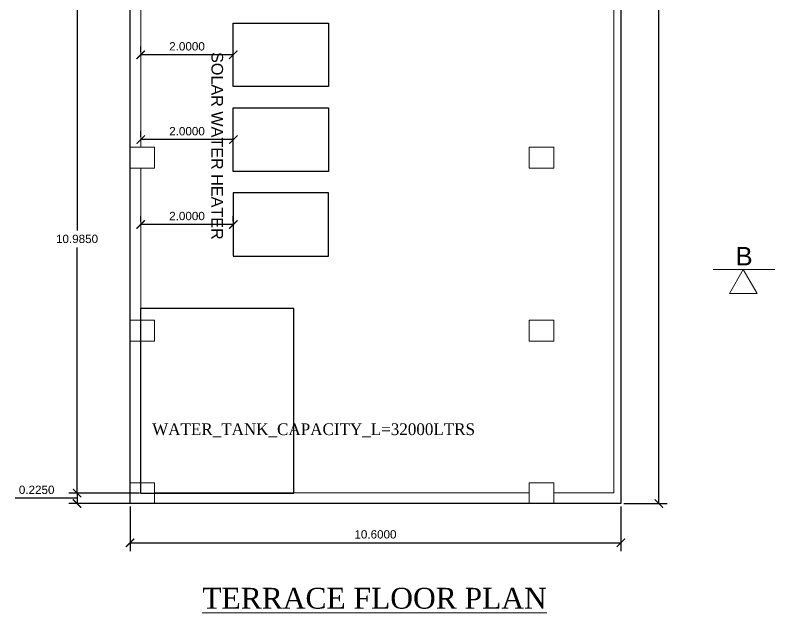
# Model space of a CAD drawing. Header units: metres. Extents: x -1559787 to -1559491, y 43492 to 43648.
# Drawn here: x -1559647.02 to -1559630.61, y 43493.49 to 43506.4 of the extents above; entities that cross this region are included whole.
import ezdxf

# ---------------------------------------------------------------- set-up
doc = ezdxf.new("R2010")
doc.units = ezdxf.units.M
doc.header["$LTSCALE"] = 750
doc.header["$MEASUREMENT"] = 0
doc.header["$PDMODE"] = 35
doc.header["$PDSIZE"] = 50
doc.linetypes.add('Dashed', pattern=[0.75, 0.5, -0.25])
doc.layers.get('0').update_dxf_attribs({"lineweight": 5})
doc.layers.get('Defpoints').update_dxf_attribs({"lineweight": 0})
doc.layers.add('BLK_1_FLR_3_ROOF_AREA', color=54, linetype='Continuous', lineweight=5)
doc.layers.add('ED', color=30, linetype='Continuous', lineweight=0)
for name, color, linetype in [('BLK_1_TERRACESERVICE_UTILITYDISTANCE', 1, 'Continuous'), ('SOLAR_WATER_HEATER', 1, 'Continuous'), ('WATER_TANK_CALCULATION', 150, 'Continuous')]:
    doc.layers.add(name, color=color, linetype=linetype)
doc.styles.add('ED', font='romantic.ttf', dxfattribs={"width": 0.96})
doc.styles.get("Standard").update_dxf_attribs({"font": 'arial.ttf'})
doc.styles.add('style4', font='BOOKOS.TTF', dxfattribs={"height": 300})
doc.dimstyles.get("Standard").update_dxf_attribs({"dimtxt": 0.18, "dimasz": 0.18, "dimexe": 0.18, "dimexo": 0.0625, "dimgap": 0.09, "dimtad": 1, "dimtih": 1, "dimtoh": 1, "dimdec": 4, "dimzin": 0, "dimdsep": 46, "dimtxsty": 'Standard', "dimblk": 'ARCHTICK', "dimcen": 0.09, "dimadec": 0, "dimazin": 0, "dimtfac": 1, "dimtdec": 4, "dimtofl": 0, "dimtmove": 0, "dimatfit": 3, "dimldrblk": 'ARCHTICK', "dimfxl": 0, "dimtolj": 1, "dimtzin": 0, "dimarcsym": 0})

# ---------------------------------------------------------------- blocks, each defined once
blk = doc.blocks.new('_ArchTick')
at = {"color": 0, "linetype": 'ByBlock', "const_width": 0.15}
blk.add_lwpolyline([(-0.5, -0.5), (0.5, 0.5)], dxfattribs=at)
blk = doc.blocks.new('*D164')
at = {"layer": 'BLK_1_TERRACESERVICE_UTILITYDISTANCE', "color": 0, "lineweight": -2}
for p, q in [((-1559644.306, 43505.607), (-1559644.306, 43505.724)), ((-1559642.306, 43505.607), (-1559642.306, 43505.724)), ((-1559642.306, 43505.544), (-1559644.306, 43505.544))]:
    blk.add_line(p, q, dxfattribs=at)
at = {"layer": 'Defpoints', "color": 0}
for p in [(-1559644.306, 43505.544), (-1559644.306, 43505.544), (-1559642.306, 43505.544)]:
    blk.add_point(p, dxfattribs=at)
at = {"layer": 'BLK_1_TERRACESERVICE_UTILITYDISTANCE', "color": 0, "lineweight": -2, "xscale": 0.18, "yscale": 0.18, "zscale": 0.18, "rotation": 180}
blk.add_blockref('_ArchTick', (-1559644.306, 43505.544), dxfattribs=at)
at = {"layer": 'BLK_1_TERRACESERVICE_UTILITYDISTANCE', "color": 0, "lineweight": -2, "xscale": 0.18, "yscale": 0.18, "zscale": 0.18}
blk.add_blockref('_ArchTick', (-1559642.306, 43505.544), dxfattribs=at)
at = {"layer": 'BLK_1_TERRACESERVICE_UTILITYDISTANCE', "color": 0, "insert": (-1559643.306, 43505.726), "char_height": 0.18, "attachment_point": 5}
blk.add_mtext('\\A1;2.0000', dxfattribs=at)
blk = doc.blocks.new('*D165')
at = {"layer": 'BLK_1_TERRACESERVICE_UTILITYDISTANCE', "color": 0, "lineweight": -2}
for p, q in [((-1559644.306, 43503.773), (-1559644.306, 43503.891)), ((-1559642.306, 43503.773), (-1559642.306, 43503.891)), ((-1559642.306, 43503.711), (-1559644.306, 43503.711))]:
    blk.add_line(p, q, dxfattribs=at)
at = {"layer": 'Defpoints', "color": 0}
for p in [(-1559644.306, 43503.711), (-1559644.306, 43503.711), (-1559642.306, 43503.711)]:
    blk.add_point(p, dxfattribs=at)
at = {"layer": 'BLK_1_TERRACESERVICE_UTILITYDISTANCE', "color": 0, "lineweight": -2, "xscale": 0.18, "yscale": 0.18, "zscale": 0.18, "rotation": 180}
blk.add_blockref('_ArchTick', (-1559644.306, 43503.711), dxfattribs=at)
at = {"layer": 'BLK_1_TERRACESERVICE_UTILITYDISTANCE', "color": 0, "lineweight": -2, "xscale": 0.18, "yscale": 0.18, "zscale": 0.18}
blk.add_blockref('_ArchTick', (-1559642.306, 43503.711), dxfattribs=at)
at = {"layer": 'BLK_1_TERRACESERVICE_UTILITYDISTANCE', "color": 0, "insert": (-1559643.306, 43503.892), "char_height": 0.18, "attachment_point": 5}
blk.add_mtext('\\A1;2.0000', dxfattribs=at)
blk = doc.blocks.new('*D166')
at = {"layer": 'BLK_1_TERRACESERVICE_UTILITYDISTANCE', "color": 0, "lineweight": -2}
for p, q in [((-1559644.306, 43501.94), (-1559644.306, 43502.057)), ((-1559642.306, 43501.94), (-1559642.306, 43502.057)), ((-1559642.306, 43501.877), (-1559644.306, 43501.877))]:
    blk.add_line(p, q, dxfattribs=at)
at = {"layer": 'Defpoints', "color": 0}
for p in [(-1559644.306, 43501.877), (-1559644.306, 43501.877), (-1559642.306, 43501.877)]:
    blk.add_point(p, dxfattribs=at)
at = {"layer": 'BLK_1_TERRACESERVICE_UTILITYDISTANCE', "color": 0, "lineweight": -2, "xscale": 0.18, "yscale": 0.18, "zscale": 0.18, "rotation": 180}
blk.add_blockref('_ArchTick', (-1559644.306, 43501.877), dxfattribs=at)
at = {"layer": 'BLK_1_TERRACESERVICE_UTILITYDISTANCE', "color": 0, "lineweight": -2, "xscale": 0.18, "yscale": 0.18, "zscale": 0.18}
blk.add_blockref('_ArchTick', (-1559642.306, 43501.877), dxfattribs=at)
at = {"layer": 'BLK_1_TERRACESERVICE_UTILITYDISTANCE', "color": 0, "insert": (-1559643.306, 43502.059), "char_height": 0.18, "attachment_point": 5}
blk.add_mtext('\\A1;2.0000', dxfattribs=at)
blk = doc.blocks.new('*D169')
at = {"layer": 'Defpoints', "color": 0}
for p in [(-1559644.006, 43507.057), (-1559645.681, 43496.072), (-1559644.271, 43496.072)]:
    blk.add_point(p, dxfattribs=at)
at = {"layer": 'ED', "color": 0, "lineweight": -2}
for p, q in [((-1559644.069, 43507.057), (-1559645.861, 43507.057)), ((-1559645.681, 43507.057), (-1559645.681, 43501.747)), ((-1559645.681, 43496.072), (-1559645.681, 43501.383)), ((-1559644.334, 43496.072), (-1559645.861, 43496.072))]:
    blk.add_line(p, q, dxfattribs=at)
at = {"layer": 'ED', "color": 0, "lineweight": -2, "xscale": 0.18, "yscale": 0.18, "zscale": 0.18}
for p, rotation in [((-1559645.681, 43507.057), 90), ((-1559645.681, 43496.072), 270)]:
    blk.add_blockref('_ArchTick', p, dxfattribs=dict(at, rotation=rotation))
at = {"layer": 'ED', "color": 0, "insert": (-1559645.681, 43501.565), "char_height": 0.18, "attachment_point": 5}
blk.add_mtext('\\A1;10.9850', dxfattribs=at)
blk = doc.blocks.new('*D170')
at = {"layer": 'Defpoints', "color": 0}
for p in [(-1559644.271, 43496.072), (-1559645.681, 43495.847), (-1559644.271, 43495.847)]:
    blk.add_point(p, dxfattribs=at)
at = {"layer": 'ED', "color": 0, "lineweight": -2}
for p, q in [((-1559644.334, 43496.072), (-1559645.861, 43496.072)), ((-1559645.681, 43496.072), (-1559645.681, 43495.847)), ((-1559646.09, 43495.96), (-1559647.017, 43495.96)), ((-1559645.681, 43495.96), (-1559646.09, 43495.96)), ((-1559644.334, 43495.847), (-1559645.861, 43495.847))]:
    blk.add_line(p, q, dxfattribs=at)
at = {"layer": 'ED', "color": 0, "lineweight": -2, "xscale": 0.18, "yscale": 0.18, "zscale": 0.18}
for p, rotation in [((-1559645.681, 43496.072), 90), ((-1559645.681, 43495.847), 270)]:
    blk.add_blockref('_ArchTick', p, dxfattribs=dict(at, rotation=rotation))
at = {"layer": 'ED', "color": 0, "insert": (-1559646.553, 43496.142), "char_height": 0.18, "attachment_point": 5}
blk.add_mtext('\\A1;0.2250', dxfattribs=at)
blk = doc.blocks.new('*D171')
at = {"layer": 'Defpoints', "color": 0}
for p in [(-1559644.536, 43495.847), (-1559633.936, 43495.847), (-1559633.936, 43494.998)]:
    blk.add_point(p, dxfattribs=at)
at = {"layer": 'ED', "color": 0, "lineweight": -2}
for p, q in [((-1559644.536, 43495.785), (-1559644.536, 43494.818)), ((-1559633.936, 43495.785), (-1559633.936, 43494.818)), ((-1559644.536, 43494.998), (-1559633.936, 43494.998))]:
    blk.add_line(p, q, dxfattribs=at)
at = {"layer": 'ED', "color": 0, "lineweight": -2, "xscale": 0.18, "yscale": 0.18, "zscale": 0.18, "rotation": 180}
blk.add_blockref('_ArchTick', (-1559644.536, 43494.998), dxfattribs=at)
at = {"layer": 'ED', "color": 0, "lineweight": -2, "xscale": 0.18, "yscale": 0.18, "zscale": 0.18}
blk.add_blockref('_ArchTick', (-1559633.936, 43494.998), dxfattribs=at)
at = {"layer": 'ED', "color": 0, "insert": (-1559639.236, 43495.18), "char_height": 0.18, "attachment_point": 5}
blk.add_mtext('\\A1;10.6000', dxfattribs=at)
blk = doc.blocks.new('*D172')
at = {"layer": 'Defpoints', "color": 0}
for p in [(-1559633.936, 43527.487), (-1559633.113, 43527.487), (-1559633.936, 43495.847)]:
    blk.add_point(p, dxfattribs=at)
at = {"layer": 'ED', "color": 0, "lineweight": -2}
for p, q in [((-1559633.874, 43527.487), (-1559632.933, 43527.487)), ((-1559633.113, 43527.487), (-1559633.113, 43511.849)), ((-1559633.113, 43495.847), (-1559633.113, 43511.485)), ((-1559633.874, 43495.847), (-1559632.933, 43495.847))]:
    blk.add_line(p, q, dxfattribs=at)
at = {"layer": 'ED', "color": 0, "lineweight": -2, "xscale": 0.18, "yscale": 0.18, "zscale": 0.18}
for p, rotation in [((-1559633.113, 43527.487), 90), ((-1559633.113, 43495.847), 270)]:
    blk.add_blockref('_ArchTick', p, dxfattribs=dict(at, rotation=rotation))
at = {"layer": 'ED', "color": 0, "insert": (-1559633.113, 43511.667), "char_height": 0.18, "attachment_point": 5}
blk.add_mtext('\\A1;31.6400', dxfattribs=at)

msp = doc.modelspace()

# ---------------------------------------------------------------- linework, layer by layer
at = {"lineweight": -2}
for p, q in [((-1559644.5362, 43495.84736), (-1559644.5362, 43527.48736)), ((-1559635.3862, 43495.84736), (-1559644.5362, 43495.84736))]:
    msp.add_line(p, q, dxfattribs=at)
at = {"linetype": 'Dashed', "lineweight": -2}
for p, q in [((-1559633.9362, 43510.56736), (-1559633.9362, 43495.84736)), ((-1559633.9362, 43495.84736), (-1559635.3862, 43495.84736))]:
    msp.add_line(p, q, dxfattribs=at)
for p, q in [((-1559634.0862, 43496.07736), (-1559634.0862, 43507.05736)), ((-1559644.3062, 43506.83736), (-1559644.3062, 43503.54569)), ((-1559644.3062, 43503.09569), (-1559644.3062, 43499.80903)), ((-1559630.6107, 43500.90188), (-1559631.94461, 43500.90188)), ((-1559644.3062, 43499.35903), (-1559644.3062, 43496.29736)), ((-1559635.9162, 43496.07736), (-1559644.0062, 43496.07736)), ((-1559635.3862, 43496.07736), (-1559634.0862, 43496.07736))]:
    msp.add_line(p, q)
for points in [[(-1559644.5362, 43503.54569), (-1559644.5362, 43503.09569), (-1559644.0062, 43503.09569), (-1559644.0062, 43503.54569)], [(-1559635.9162, 43503.54569), (-1559635.9162, 43503.09569), (-1559635.3862, 43503.09569), (-1559635.3862, 43503.54569)], [(-1559631.29099, 43500.90188), (-1559631.59009, 43500.38383), (-1559630.99189, 43500.38383)], [(-1559644.5362, 43499.80903), (-1559644.5362, 43499.35903), (-1559644.0062, 43499.35903), (-1559644.0062, 43499.80903)], [(-1559635.9162, 43499.80903), (-1559635.9162, 43499.35903), (-1559635.3862, 43499.35903), (-1559635.3862, 43499.80903)], [(-1559644.5362, 43496.29736), (-1559644.5362, 43495.84736), (-1559644.0062, 43495.84736), (-1559644.0062, 43496.29736)], [(-1559635.9162, 43496.29736), (-1559635.9162, 43495.84736), (-1559635.3862, 43495.84736), (-1559635.3862, 43496.29736)]]:
    msp.add_lwpolyline(points, close=True)
at = {"layer": 'BLK_1_FLR_3_ROOF_AREA'}
msp.add_lwpolyline([(-1559644.5362, 43527.48736), (-1559634.59426, 43527.48736), (-1559634.60044, 43527.16149), (-1559633.93594, 43523.37349), (-1559633.9362, 43495.84736), (-1559644.5362, 43495.84736)], close=True, dxfattribs=at)
at = {"layer": 'SOLAR_WATER_HEATER', "color": 1}
for points in [[(-1559640.25133, 43504.8591), (-1559642.3062, 43504.8591), (-1559642.3062, 43506.22901), (-1559640.25133, 43506.22901)], [(-1559640.25133, 43503.0256), (-1559642.3062, 43503.0256), (-1559642.3062, 43504.39551), (-1559640.25133, 43504.39551)], [(-1559640.25133, 43502.56201), (-1559642.3062, 43502.56201), (-1559642.3062, 43501.1921), (-1559640.25133, 43501.1921)]]:
    msp.add_lwpolyline(points, close=True, dxfattribs=at)
at = {"layer": 'WATER_TANK_CALCULATION', "linetype": 'ByBlock'}
msp.add_lwpolyline([(-1559644.30918, 43496.07236), (-1559640.99918, 43496.07236), (-1559640.99918, 43500.06426), (-1559644.30918, 43500.06426)], close=True, dxfattribs=at)

# ---------------------------------------------------------------- texts
msp.add_text('B', height=0.4).set_placement((-1559631.46207, 43500.99217))
at = {"style": 'style4'}
msp.add_text('%%UTERRACE FLOOR PLAN', height=0.45, dxfattribs=at).set_placement((-1559642.97512, 43493.5755))
at = {"insert": (-1559642.6543, 43503.57574, 0.00517), "char_height": 0.25, "attachment_point": 5, "rotation": 270}
msp.add_mtext('{\\fArial|b0|i0|c0|p34;SOLAR WATER HEATER }', dxfattribs=at)
at = {"layer": 'WATER_TANK_CALCULATION', "linetype": 'ByBlock', "insert": (-1559644.05914, 43497.58023), "char_height": 0.2537879, "attachment_point": 1, "style": 'ED'}
msp.add_mtext_dynamic_manual_height_columns('WATER_TANK_CAPACITY_L=32000LTRS', width=6.8667001, gutter_width=1.26894, heights=[0], dxfattribs=at)

# ---------------------------------------------------------------- dimensions: what is measured, and where the dimension line sits
at = {"layer": 'BLK_1_TERRACESERVICE_UTILITYDISTANCE', "color": 1}
for base, p1, p2, picture, middle in [((-1559644.3062, 43505.54405), (-1559642.3062, 43505.54405), (-1559644.3062, 43505.54405), '*D164', (-1559643.3062, 43505.72596)), ((-1559644.3062, 43503.71055), (-1559642.3062, 43503.71055), (-1559644.3062, 43503.71055), '*D165', (-1559643.3062, 43503.89246)), ((-1559644.3062, 43501.87705), (-1559642.3062, 43501.87705), (-1559644.3062, 43501.87705), '*D166', (-1559643.3062, 43502.05896))]:
    dim = msp.add_linear_dim(base=base, p1=p1, p2=p2, dimstyle='Standard', dxfattribs=at)
    dim.commit()
    dim.dimension.update_dxf_attribs({"geometry": picture, "text_midpoint": middle})
at = {"layer": 'ED'}
for base, p1, p2, picture, middle in [((-1559633.11289, 43527.48736), (-1559633.9362, 43495.84736), (-1559633.9362, 43527.48736), '*D172', (-1559633.11289, 43511.66736)), ((-1559645.68128, 43496.07236), (-1559644.0062, 43507.05736), (-1559644.2712, 43496.07236), '*D169', (-1559645.68128, 43501.56486)), ((-1559645.68128, 43495.84736), (-1559644.2712, 43496.07236), (-1559644.2712, 43495.84736), '*D170', (-1559646.18008, 43496.14176))]:
    dim = msp.add_linear_dim(base=base, p1=p1, p2=p2, angle=90, dimstyle='Standard', override={"dimtmove": 1, "dimfxl": 5}, dxfattribs=at)
    dim.commit()
    dim.dimension.update_dxf_attribs({"geometry": picture, "text_midpoint": middle})
dim = msp.add_linear_dim(base=(-1559633.9362, 43494.9982), p1=(-1559644.5362, 43495.84736), p2=(-1559633.9362, 43495.84736), dimstyle='Standard', override={"dimtmove": 1, "dimfxl": 5}, dxfattribs=at)
dim.commit()
dim.dimension.update_dxf_attribs({"geometry": '*D171', "text_midpoint": (-1559639.2362, 43495.1801)})

doc.saveas('drawing.dxf')
